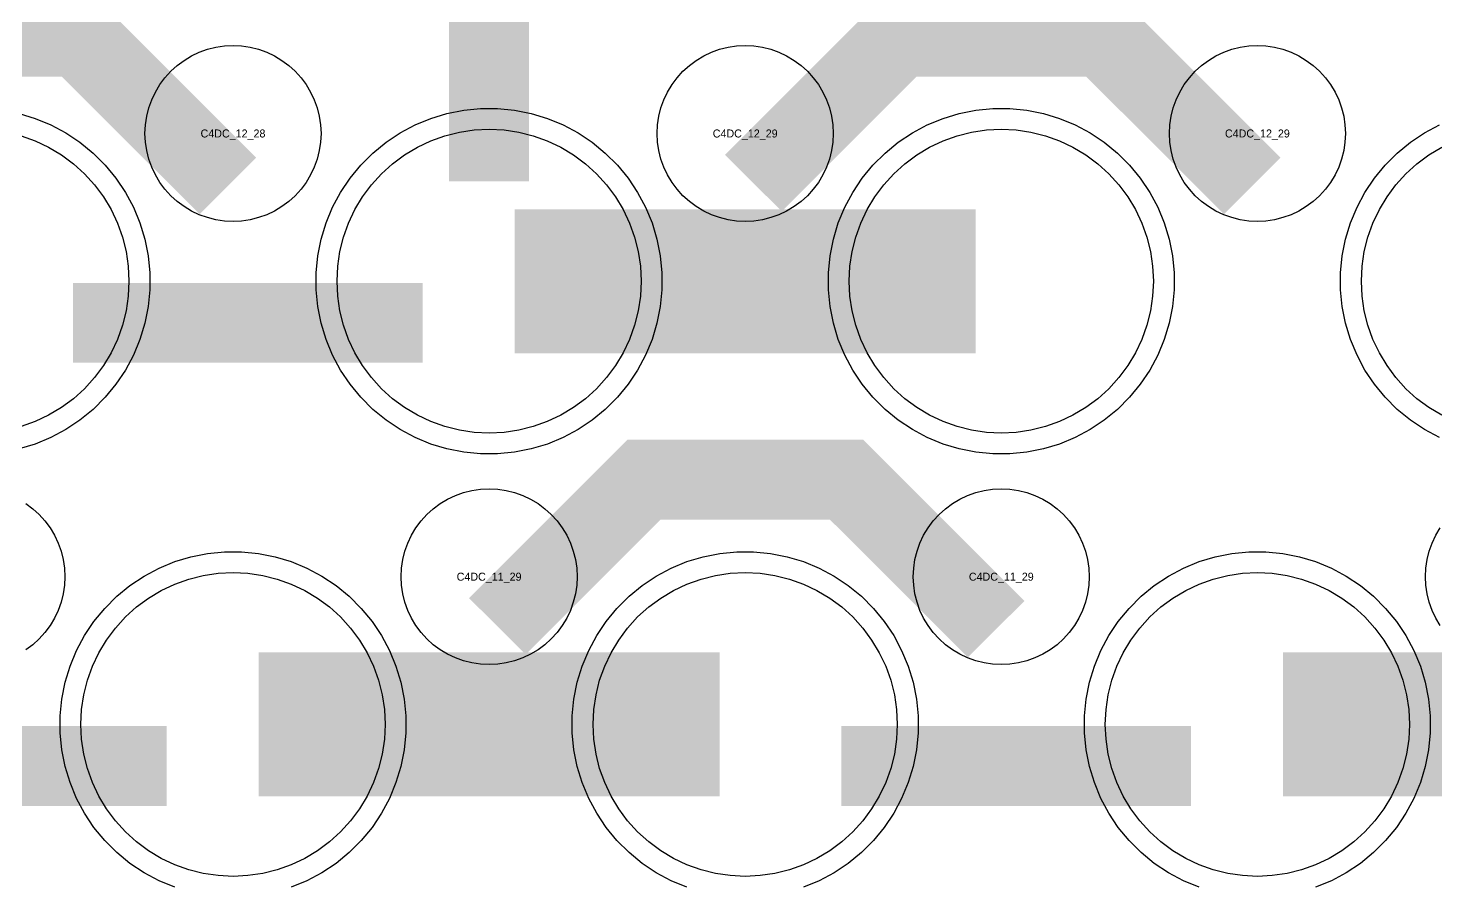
# Model space of a CAD drawing. Extents: x -11880 to 11880, y -14992 to 14992.
# Drawn here: x -2864 to -2424.2, y -13364.6 to -13097.7 of the extents above; entities that cross this region are included whole.
import ezdxf
from ezdxf.enums import TextEntityAlignment as Align

# ---------------------------------------------------------------- set-up
doc = ezdxf.new("R2010")
doc.units = 0
doc.header["$MEASUREMENT"] = 0
for name, color, linetype in [('GDS_775_DT_237', 138, 'CONTINUOUS'), ('RDL1_FS', 34, 'CONTINUOUS'), ('RDL_BS', 160, 'CONTINUOUS')]:
    doc.layers.add(name, color=color, linetype=linetype)

msp = doc.modelspace()

# ---------------------------------------------------------------- linework, layer by layer
at = {"layer": 'RDL1_FS'}
for points in [[(-2720, -13224.304), (-2724.657, -13224.075), (-2729.268, -13223.391), (-2733.791, -13222.259), (-2738.181, -13220.687), (-2742.395, -13218.695), (-2746.395, -13216.297), (-2750.14, -13213.519), (-2753.594, -13210.389), (-2756.724, -13206.935), (-2759.502, -13203.19), (-2761.9, -13199.19), (-2763.892, -13194.976), (-2765.464, -13190.586), (-2766.596, -13186.063), (-2767.28, -13181.452), (-2767.509, -13176.795), (-2767.28, -13172.138), (-2766.596, -13167.527), (-2765.464, -13163.004), (-2763.892, -13158.614), (-2761.9, -13154.4), (-2759.502, -13150.4), (-2756.724, -13146.655), (-2753.594, -13143.201), (-2750.14, -13140.071), (-2746.395, -13137.293), (-2742.395, -13134.895), (-2738.181, -13132.903), (-2733.791, -13131.331), (-2729.268, -13130.199), (-2724.657, -13129.515), (-2720, -13129.286), (-2715.343, -13129.515), (-2710.732, -13130.199), (-2706.209, -13131.331), (-2701.819, -13132.903), (-2697.605, -13134.895), (-2693.605, -13137.293), (-2689.86, -13140.071), (-2686.406, -13143.201), (-2683.276, -13146.655), (-2680.498, -13150.4), (-2678.1, -13154.4), (-2676.108, -13158.614), (-2674.536, -13163.004), (-2673.404, -13167.527), (-2672.72, -13172.138), (-2672.491, -13176.795), (-2672.72, -13181.452), (-2673.404, -13186.063), (-2674.536, -13190.586), (-2676.108, -13194.976), (-2678.1, -13199.19), (-2680.498, -13203.19), (-2683.276, -13206.935), (-2686.406, -13210.389), (-2689.86, -13213.519), (-2693.605, -13216.297), (-2697.605, -13218.695), (-2701.819, -13220.687), (-2706.209, -13222.259), (-2710.732, -13223.391), (-2715.343, -13224.075)], [(-2560, -13224.304), (-2564.657, -13224.075), (-2569.268, -13223.391), (-2573.791, -13222.259), (-2578.181, -13220.687), (-2582.395, -13218.695), (-2586.395, -13216.297), (-2590.14, -13213.519), (-2593.594, -13210.389), (-2596.724, -13206.935), (-2599.502, -13203.19), (-2601.9, -13199.19), (-2603.892, -13194.976), (-2605.464, -13190.586), (-2606.596, -13186.063), (-2607.28, -13181.452), (-2607.509, -13176.795), (-2607.28, -13172.138), (-2606.596, -13167.527), (-2605.464, -13163.004), (-2603.892, -13158.614), (-2601.9, -13154.4), (-2599.502, -13150.4), (-2596.724, -13146.655), (-2593.594, -13143.201), (-2590.14, -13140.071), (-2586.395, -13137.293), (-2582.395, -13134.895), (-2578.181, -13132.903), (-2573.791, -13131.331), (-2569.268, -13130.199), (-2564.657, -13129.515), (-2560, -13129.286), (-2555.343, -13129.515), (-2550.732, -13130.199), (-2546.209, -13131.331), (-2541.819, -13132.903), (-2537.605, -13134.895), (-2533.605, -13137.293), (-2529.86, -13140.071), (-2526.406, -13143.201), (-2523.276, -13146.655), (-2520.498, -13150.4), (-2518.1, -13154.4), (-2516.108, -13158.614), (-2514.536, -13163.004), (-2513.404, -13167.527), (-2512.72, -13172.138), (-2512.491, -13176.795), (-2512.72, -13181.452), (-2513.404, -13186.063), (-2514.536, -13190.586), (-2516.108, -13194.976), (-2518.1, -13199.19), (-2520.498, -13203.19), (-2523.276, -13206.935), (-2526.406, -13210.389), (-2529.86, -13213.519), (-2533.605, -13216.297), (-2537.605, -13218.695), (-2541.819, -13220.687), (-2546.209, -13222.259), (-2550.732, -13223.391), (-2555.343, -13224.075)], [(-2800, -13362.869), (-2804.657, -13362.64), (-2809.268, -13361.956), (-2813.791, -13360.824), (-2818.181, -13359.252), (-2822.395, -13357.26), (-2826.395, -13354.862), (-2830.14, -13352.084), (-2833.594, -13348.954), (-2836.724, -13345.5), (-2839.502, -13341.755), (-2841.9, -13337.755), (-2843.892, -13333.541), (-2845.464, -13329.151), (-2846.596, -13324.628), (-2847.28, -13320.017), (-2847.509, -13315.36), (-2847.28, -13310.703), (-2846.596, -13306.092), (-2845.464, -13301.569), (-2843.892, -13297.179), (-2841.9, -13292.965), (-2839.502, -13288.965), (-2836.724, -13285.22), (-2833.594, -13281.766), (-2830.14, -13278.636), (-2826.395, -13275.858), (-2822.395, -13273.46), (-2818.181, -13271.468), (-2813.791, -13269.896), (-2809.268, -13268.764), (-2804.657, -13268.08), (-2800, -13267.851), (-2795.343, -13268.08), (-2790.732, -13268.764), (-2786.209, -13269.896), (-2781.819, -13271.468), (-2777.605, -13273.46), (-2773.605, -13275.858), (-2769.86, -13278.636), (-2766.406, -13281.766), (-2763.276, -13285.22), (-2760.498, -13288.965), (-2758.1, -13292.965), (-2756.108, -13297.179), (-2754.536, -13301.569), (-2753.404, -13306.092), (-2752.72, -13310.703), (-2752.491, -13315.36), (-2752.72, -13320.017), (-2753.404, -13324.628), (-2754.536, -13329.151), (-2756.108, -13333.541), (-2758.1, -13337.755), (-2760.498, -13341.755), (-2763.276, -13345.5), (-2766.406, -13348.954), (-2769.86, -13352.084), (-2773.605, -13354.862), (-2777.605, -13357.26), (-2781.819, -13359.252), (-2786.209, -13360.824), (-2790.732, -13361.956), (-2795.343, -13362.64)], [(-2640, -13362.869), (-2644.657, -13362.64), (-2649.268, -13361.956), (-2653.791, -13360.824), (-2658.181, -13359.252), (-2662.395, -13357.26), (-2666.395, -13354.862), (-2670.14, -13352.084), (-2673.594, -13348.954), (-2676.724, -13345.5), (-2679.502, -13341.755), (-2681.9, -13337.755), (-2683.892, -13333.541), (-2685.464, -13329.151), (-2686.596, -13324.628), (-2687.28, -13320.017), (-2687.509, -13315.36), (-2687.28, -13310.703), (-2686.596, -13306.092), (-2685.464, -13301.569), (-2683.892, -13297.179), (-2681.9, -13292.965), (-2679.502, -13288.965), (-2676.724, -13285.22), (-2673.594, -13281.766), (-2670.14, -13278.636), (-2666.395, -13275.858), (-2662.395, -13273.46), (-2658.181, -13271.468), (-2653.791, -13269.896), (-2649.268, -13268.764), (-2644.657, -13268.08), (-2640, -13267.851), (-2635.343, -13268.08), (-2630.732, -13268.764), (-2626.209, -13269.896), (-2621.819, -13271.468), (-2617.605, -13273.46), (-2613.605, -13275.858), (-2609.86, -13278.636), (-2606.406, -13281.766), (-2603.276, -13285.22), (-2600.498, -13288.965), (-2598.1, -13292.965), (-2596.108, -13297.179), (-2594.536, -13301.569), (-2593.404, -13306.092), (-2592.72, -13310.703), (-2592.491, -13315.36), (-2592.72, -13320.017), (-2593.404, -13324.628), (-2594.536, -13329.151), (-2596.108, -13333.541), (-2598.1, -13337.755), (-2600.498, -13341.755), (-2603.276, -13345.5), (-2606.406, -13348.954), (-2609.86, -13352.084), (-2613.605, -13354.862), (-2617.605, -13357.26), (-2621.819, -13359.252), (-2626.209, -13360.824), (-2630.732, -13361.956), (-2635.343, -13362.64)], [(-2480, -13362.869), (-2484.657, -13362.64), (-2489.268, -13361.956), (-2493.791, -13360.824), (-2498.181, -13359.252), (-2502.395, -13357.26), (-2506.395, -13354.862), (-2510.14, -13352.084), (-2513.594, -13348.954), (-2516.724, -13345.5), (-2519.502, -13341.755), (-2521.9, -13337.755), (-2523.892, -13333.541), (-2525.464, -13329.151), (-2526.596, -13324.628), (-2527.28, -13320.017), (-2527.509, -13315.36), (-2527.28, -13310.703), (-2526.596, -13306.092), (-2525.464, -13301.569), (-2523.892, -13297.179), (-2521.9, -13292.965), (-2519.502, -13288.965), (-2516.724, -13285.22), (-2513.594, -13281.766), (-2510.14, -13278.636), (-2506.395, -13275.858), (-2502.395, -13273.46), (-2498.181, -13271.468), (-2493.791, -13269.896), (-2489.268, -13268.764), (-2484.657, -13268.08), (-2480, -13267.851), (-2475.343, -13268.08), (-2470.732, -13268.764), (-2466.209, -13269.896), (-2461.819, -13271.468), (-2457.605, -13273.46), (-2453.605, -13275.858), (-2449.86, -13278.636), (-2446.406, -13281.766), (-2443.276, -13285.22), (-2440.498, -13288.965), (-2438.1, -13292.965), (-2436.108, -13297.179), (-2434.536, -13301.569), (-2433.404, -13306.092), (-2432.72, -13310.703), (-2432.491, -13315.36), (-2432.72, -13320.017), (-2433.404, -13324.628), (-2434.536, -13329.151), (-2436.108, -13333.541), (-2438.1, -13337.755), (-2440.498, -13341.755), (-2443.276, -13345.5), (-2446.406, -13348.954), (-2449.86, -13352.084), (-2453.605, -13354.862), (-2457.605, -13357.26), (-2461.819, -13359.252), (-2466.209, -13360.824), (-2470.732, -13361.956), (-2475.343, -13362.64)]]:
    msp.add_lwpolyline(points, close=True, dxfattribs=at)
for points in [[(-2866.209, -13131.331), (-2861.819, -13132.903), (-2857.605, -13134.895), (-2853.605, -13137.293), (-2849.86, -13140.071), (-2846.406, -13143.201), (-2843.276, -13146.655), (-2840.498, -13150.4), (-2838.1, -13154.4), (-2836.108, -13158.614), (-2834.536, -13163.004), (-2833.404, -13167.527), (-2832.72, -13172.138), (-2832.491, -13176.795), (-2832.72, -13181.452), (-2833.404, -13186.063), (-2834.536, -13190.586), (-2836.108, -13194.976), (-2838.1, -13199.19), (-2840.498, -13203.19), (-2843.276, -13206.935), (-2846.406, -13210.389), (-2849.86, -13213.519), (-2853.605, -13216.297), (-2857.605, -13218.695), (-2861.819, -13220.687), (-2866.209, -13222.259)], [(-2422.395, -13218.695), (-2426.395, -13216.297), (-2430.14, -13213.519), (-2433.594, -13210.389), (-2436.724, -13206.935), (-2439.502, -13203.19), (-2441.9, -13199.19), (-2443.892, -13194.976), (-2445.464, -13190.586), (-2446.596, -13186.063), (-2447.28, -13181.452), (-2447.509, -13176.795), (-2447.28, -13172.138), (-2446.596, -13167.527), (-2445.464, -13163.004), (-2443.892, -13158.614), (-2441.9, -13154.4), (-2439.502, -13150.4), (-2436.724, -13146.655), (-2433.594, -13143.201), (-2430.14, -13140.071), (-2426.395, -13137.293), (-2422.395, -13134.895)]]:
    msp.add_lwpolyline(points, dxfattribs=at)
for points in [[(-2711.998, -13176.795, 45, 45, 0), (-2639.998, -13176.795, 45, 45, 0)], [(-2639.998, -13176.795, 45, 45, 0), (-2567.998, -13176.795, 45, 45, 0)], [(-2791.998, -13315.36, 45, 45, 0), (-2719.998, -13315.36, 45, 45, 0)], [(-2719.998, -13315.36, 45, 45, 0), (-2647.998, -13315.36, 45, 45, 0)], [(-2471.998, -13315.36, 45, 45, 0), (-2399.998, -13315.36, 45, 45, 0)]]:
    msp.add_lwpolyline(points, format="xyseb", dxfattribs=at)
at = {"layer": 'RDL_BS'}
for points in [[(-2720, -13145.52, 25, 25, 0), (-2720, -13038.743, 25, 25, 0)], [(-2720, -13069.212, 25, 25, 0), (-2720, -13114.832, 25, 25, 0)], [(-2801.599, -13147.008, 25, 25, 0), (-2848.313, -13100.294, 25, 25, 0), (-2878.071, -13100.294, 25, 25, 0)], [(-2637.438, -13146.109, 25, 25, 0), (-2591.623, -13100.294, 25, 25, 0), (-2558.07, -13100.294, 25, 25, 0)], [(-2481.599, -13147.008, 25, 25, 0), (-2528.313, -13100.294, 25, 25, 0), (-2558.071, -13100.294, 25, 25, 0)], [(-2849.984, -13189.808, 25, 25, 0), (-2740.719, -13189.808, 25, 25, 0)], [(-2717.438, -13284.674, 25, 25, 0), (-2671.623, -13238.859, 25, 25, 0), (-2638.07, -13238.859, 25, 25, 0)], [(-2561.599, -13285.573, 25, 25, 0), (-2608.313, -13238.859, 25, 25, 0), (-2638.071, -13238.859, 25, 25, 0)], [(-2929.984, -13328.373, 25, 25, 0), (-2820.719, -13328.373, 25, 25, 0)], [(-2609.984, -13328.373, 25, 25, 0), (-2500.719, -13328.373, 25, 25, 0)]]:
    msp.add_lwpolyline(points, format="xyseb", dxfattribs=at)
for points in [[(-2800, -13158.101), (-2802.693, -13157.969), (-2805.365, -13157.573), (-2807.984, -13156.916), (-2810.519, -13156.009), (-2812.956, -13154.857), (-2815.28, -13153.464), (-2817.443, -13151.861), (-2819.442, -13150.049), (-2821.254, -13148.05), (-2822.857, -13145.887), (-2824.25, -13143.563), (-2825.402, -13141.126), (-2826.309, -13138.591), (-2826.966, -13135.972), (-2827.362, -13133.3), (-2827.494, -13130.607), (-2827.362, -13127.914), (-2826.966, -13125.242), (-2826.309, -13122.623), (-2825.402, -13120.088), (-2824.25, -13117.651), (-2822.857, -13115.327), (-2821.254, -13113.164), (-2819.442, -13111.165), (-2817.443, -13109.353), (-2815.28, -13107.75), (-2812.956, -13106.357), (-2810.519, -13105.205), (-2807.984, -13104.298), (-2805.365, -13103.641), (-2802.693, -13103.245), (-2800, -13103.113), (-2797.307, -13103.245), (-2794.635, -13103.641), (-2792.016, -13104.298), (-2789.481, -13105.205), (-2787.044, -13106.357), (-2784.72, -13107.75), (-2782.557, -13109.353), (-2780.558, -13111.165), (-2778.746, -13113.164), (-2777.143, -13115.327), (-2775.75, -13117.651), (-2774.598, -13120.088), (-2773.691, -13122.623), (-2773.034, -13125.242), (-2772.638, -13127.914), (-2772.506, -13130.607), (-2772.638, -13133.3), (-2773.034, -13135.972), (-2773.691, -13138.591), (-2774.598, -13141.126), (-2775.75, -13143.563), (-2777.143, -13145.887), (-2778.746, -13148.05), (-2780.558, -13150.049), (-2782.557, -13151.861), (-2784.72, -13153.464), (-2787.044, -13154.857), (-2789.481, -13156.009), (-2792.016, -13156.916), (-2794.635, -13157.573), (-2797.307, -13157.969)], [(-2640, -13158.101), (-2642.693, -13157.969), (-2645.365, -13157.573), (-2647.984, -13156.916), (-2650.519, -13156.009), (-2652.956, -13154.857), (-2655.28, -13153.464), (-2657.443, -13151.861), (-2659.442, -13150.049), (-2661.254, -13148.05), (-2662.857, -13145.887), (-2664.25, -13143.563), (-2665.402, -13141.126), (-2666.309, -13138.591), (-2666.966, -13135.972), (-2667.362, -13133.3), (-2667.494, -13130.607), (-2667.362, -13127.914), (-2666.966, -13125.242), (-2666.309, -13122.623), (-2665.402, -13120.088), (-2664.25, -13117.651), (-2662.857, -13115.327), (-2661.254, -13113.164), (-2659.442, -13111.165), (-2657.443, -13109.353), (-2655.28, -13107.75), (-2652.956, -13106.357), (-2650.519, -13105.205), (-2647.984, -13104.298), (-2645.365, -13103.641), (-2642.693, -13103.245), (-2640, -13103.113), (-2637.307, -13103.245), (-2634.635, -13103.641), (-2632.016, -13104.298), (-2629.481, -13105.205), (-2627.044, -13106.357), (-2624.72, -13107.75), (-2622.557, -13109.353), (-2620.558, -13111.165), (-2618.746, -13113.164), (-2617.143, -13115.327), (-2615.75, -13117.651), (-2614.598, -13120.088), (-2613.691, -13122.623), (-2613.034, -13125.242), (-2612.638, -13127.914), (-2612.506, -13130.607), (-2612.638, -13133.3), (-2613.034, -13135.972), (-2613.691, -13138.591), (-2614.598, -13141.126), (-2615.75, -13143.563), (-2617.143, -13145.887), (-2618.746, -13148.05), (-2620.558, -13150.049), (-2622.557, -13151.861), (-2624.72, -13153.464), (-2627.044, -13154.857), (-2629.481, -13156.009), (-2632.016, -13156.916), (-2634.635, -13157.573), (-2637.307, -13157.969)], [(-2480, -13158.101), (-2482.693, -13157.969), (-2485.365, -13157.573), (-2487.984, -13156.916), (-2490.519, -13156.009), (-2492.956, -13154.857), (-2495.28, -13153.464), (-2497.443, -13151.861), (-2499.442, -13150.049), (-2501.254, -13148.05), (-2502.857, -13145.887), (-2504.25, -13143.563), (-2505.402, -13141.126), (-2506.309, -13138.591), (-2506.966, -13135.972), (-2507.362, -13133.3), (-2507.494, -13130.607), (-2507.362, -13127.914), (-2506.966, -13125.242), (-2506.309, -13122.623), (-2505.402, -13120.088), (-2504.25, -13117.651), (-2502.857, -13115.327), (-2501.254, -13113.164), (-2499.442, -13111.165), (-2497.443, -13109.353), (-2495.28, -13107.75), (-2492.956, -13106.357), (-2490.519, -13105.205), (-2487.984, -13104.298), (-2485.365, -13103.641), (-2482.693, -13103.245), (-2480, -13103.113), (-2477.307, -13103.245), (-2474.635, -13103.641), (-2472.016, -13104.298), (-2469.481, -13105.205), (-2467.044, -13106.357), (-2464.72, -13107.75), (-2462.557, -13109.353), (-2460.558, -13111.165), (-2458.746, -13113.164), (-2457.143, -13115.327), (-2455.75, -13117.651), (-2454.598, -13120.088), (-2453.691, -13122.623), (-2453.034, -13125.242), (-2452.638, -13127.914), (-2452.506, -13130.607), (-2452.638, -13133.3), (-2453.034, -13135.972), (-2453.691, -13138.591), (-2454.598, -13141.126), (-2455.75, -13143.563), (-2457.143, -13145.887), (-2458.746, -13148.05), (-2460.558, -13150.049), (-2462.557, -13151.861), (-2464.72, -13153.464), (-2467.044, -13154.857), (-2469.481, -13156.009), (-2472.016, -13156.916), (-2474.635, -13157.573), (-2477.307, -13157.969)], [(-2722.644, -13230.795), (-2727.938, -13230.278), (-2733.165, -13229.232), (-2738.205, -13227.701), (-2743.115, -13225.67), (-2747.777, -13223.178), (-2752.191, -13220.231), (-2756.292, -13216.869), (-2760.074, -13213.087), (-2763.436, -13208.986), (-2766.383, -13204.572), (-2768.875, -13199.91), (-2770.906, -13195), (-2772.437, -13189.96), (-2773.483, -13184.733), (-2774, -13179.439), (-2774, -13174.151), (-2773.483, -13168.857), (-2772.437, -13163.63), (-2770.906, -13158.59), (-2768.875, -13153.68), (-2766.383, -13149.018), (-2763.436, -13144.604), (-2760.074, -13140.503), (-2756.292, -13136.721), (-2752.191, -13133.359), (-2747.777, -13130.412), (-2743.115, -13127.92), (-2738.205, -13125.889), (-2733.165, -13124.358), (-2727.938, -13123.312), (-2722.644, -13122.795), (-2717.356, -13122.795), (-2712.062, -13123.312), (-2706.835, -13124.358), (-2701.795, -13125.889), (-2696.885, -13127.92), (-2692.223, -13130.412), (-2687.809, -13133.359), (-2683.708, -13136.721), (-2679.926, -13140.503), (-2676.564, -13144.604), (-2673.617, -13149.018), (-2671.125, -13153.68), (-2669.094, -13158.59), (-2667.563, -13163.63), (-2666.517, -13168.857), (-2666, -13174.151), (-2666, -13179.439), (-2666.517, -13184.733), (-2667.563, -13189.96), (-2669.094, -13195), (-2671.125, -13199.91), (-2673.617, -13204.572), (-2676.564, -13208.986), (-2679.926, -13213.087), (-2683.708, -13216.869), (-2687.809, -13220.231), (-2692.223, -13223.178), (-2696.885, -13225.67), (-2701.795, -13227.701), (-2706.835, -13229.232), (-2712.062, -13230.278), (-2717.356, -13230.795)], [(-2562.644, -13230.795), (-2567.938, -13230.278), (-2573.165, -13229.232), (-2578.205, -13227.701), (-2583.115, -13225.67), (-2587.777, -13223.178), (-2592.191, -13220.231), (-2596.292, -13216.869), (-2600.074, -13213.087), (-2603.436, -13208.986), (-2606.383, -13204.572), (-2608.875, -13199.91), (-2610.906, -13195), (-2612.437, -13189.96), (-2613.483, -13184.733), (-2614, -13179.439), (-2614, -13174.151), (-2613.483, -13168.857), (-2612.437, -13163.63), (-2610.906, -13158.59), (-2608.875, -13153.68), (-2606.383, -13149.018), (-2603.436, -13144.604), (-2600.074, -13140.503), (-2596.292, -13136.721), (-2592.191, -13133.359), (-2587.777, -13130.412), (-2583.115, -13127.92), (-2578.205, -13125.889), (-2573.165, -13124.358), (-2567.938, -13123.312), (-2562.644, -13122.795), (-2557.356, -13122.795), (-2552.062, -13123.312), (-2546.835, -13124.358), (-2541.795, -13125.889), (-2536.885, -13127.92), (-2532.223, -13130.412), (-2527.809, -13133.359), (-2523.708, -13136.721), (-2519.926, -13140.503), (-2516.564, -13144.604), (-2513.617, -13149.018), (-2511.125, -13153.68), (-2509.094, -13158.59), (-2507.563, -13163.63), (-2506.517, -13168.857), (-2506, -13174.151), (-2506, -13179.439), (-2506.517, -13184.733), (-2507.563, -13189.96), (-2509.094, -13195), (-2511.125, -13199.91), (-2513.617, -13204.572), (-2516.564, -13208.986), (-2519.926, -13213.087), (-2523.708, -13216.869), (-2527.809, -13220.231), (-2532.223, -13223.178), (-2536.885, -13225.67), (-2541.795, -13227.701), (-2546.835, -13229.232), (-2552.062, -13230.278), (-2557.356, -13230.795)], [(-2720, -13296.666), (-2722.693, -13296.534), (-2725.365, -13296.138), (-2727.984, -13295.481), (-2730.519, -13294.574), (-2732.956, -13293.422), (-2735.28, -13292.029), (-2737.443, -13290.426), (-2739.442, -13288.614), (-2741.254, -13286.615), (-2742.857, -13284.452), (-2744.25, -13282.128), (-2745.402, -13279.691), (-2746.309, -13277.156), (-2746.966, -13274.537), (-2747.362, -13271.865), (-2747.494, -13269.172), (-2747.362, -13266.479), (-2746.966, -13263.807), (-2746.309, -13261.188), (-2745.402, -13258.653), (-2744.25, -13256.216), (-2742.857, -13253.892), (-2741.254, -13251.729), (-2739.442, -13249.73), (-2737.443, -13247.918), (-2735.28, -13246.315), (-2732.956, -13244.922), (-2730.519, -13243.77), (-2727.984, -13242.863), (-2725.365, -13242.206), (-2722.693, -13241.81), (-2720, -13241.678), (-2717.307, -13241.81), (-2714.635, -13242.206), (-2712.016, -13242.863), (-2709.481, -13243.77), (-2707.044, -13244.922), (-2704.72, -13246.315), (-2702.557, -13247.918), (-2700.558, -13249.73), (-2698.746, -13251.729), (-2697.143, -13253.892), (-2695.75, -13256.216), (-2694.598, -13258.653), (-2693.691, -13261.188), (-2693.034, -13263.807), (-2692.638, -13266.479), (-2692.506, -13269.172), (-2692.638, -13271.865), (-2693.034, -13274.537), (-2693.691, -13277.156), (-2694.598, -13279.691), (-2695.75, -13282.128), (-2697.143, -13284.452), (-2698.746, -13286.615), (-2700.558, -13288.614), (-2702.557, -13290.426), (-2704.72, -13292.029), (-2707.044, -13293.422), (-2709.481, -13294.574), (-2712.016, -13295.481), (-2714.635, -13296.138), (-2717.307, -13296.534)], [(-2560, -13296.666), (-2562.693, -13296.534), (-2565.365, -13296.138), (-2567.984, -13295.481), (-2570.519, -13294.574), (-2572.956, -13293.422), (-2575.28, -13292.029), (-2577.443, -13290.426), (-2579.442, -13288.614), (-2581.254, -13286.615), (-2582.857, -13284.452), (-2584.25, -13282.128), (-2585.402, -13279.691), (-2586.309, -13277.156), (-2586.966, -13274.537), (-2587.362, -13271.865), (-2587.494, -13269.172), (-2587.362, -13266.479), (-2586.966, -13263.807), (-2586.309, -13261.188), (-2585.402, -13258.653), (-2584.25, -13256.216), (-2582.857, -13253.892), (-2581.254, -13251.729), (-2579.442, -13249.73), (-2577.443, -13247.918), (-2575.28, -13246.315), (-2572.956, -13244.922), (-2570.519, -13243.77), (-2567.984, -13242.863), (-2565.365, -13242.206), (-2562.693, -13241.81), (-2560, -13241.678), (-2557.307, -13241.81), (-2554.635, -13242.206), (-2552.016, -13242.863), (-2549.481, -13243.77), (-2547.044, -13244.922), (-2544.72, -13246.315), (-2542.557, -13247.918), (-2540.558, -13249.73), (-2538.746, -13251.729), (-2537.143, -13253.892), (-2535.75, -13256.216), (-2534.598, -13258.653), (-2533.691, -13261.188), (-2533.034, -13263.807), (-2532.638, -13266.479), (-2532.506, -13269.172), (-2532.638, -13271.865), (-2533.034, -13274.537), (-2533.691, -13277.156), (-2534.598, -13279.691), (-2535.75, -13282.128), (-2537.143, -13284.452), (-2538.746, -13286.615), (-2540.558, -13288.614), (-2542.557, -13290.426), (-2544.72, -13292.029), (-2547.044, -13293.422), (-2549.481, -13294.574), (-2552.016, -13295.481), (-2554.635, -13296.138), (-2557.307, -13296.534)]]:
    msp.add_lwpolyline(points, close=True, dxfattribs=at)
for points in [[(-2866.835, -13124.358), (-2861.795, -13125.889), (-2856.885, -13127.92), (-2852.223, -13130.412), (-2847.809, -13133.359), (-2843.708, -13136.721), (-2839.926, -13140.503), (-2836.564, -13144.604), (-2833.617, -13149.018), (-2831.125, -13153.68), (-2829.094, -13158.59), (-2827.563, -13163.63), (-2826.517, -13168.857), (-2826, -13174.151), (-2826, -13179.439), (-2826.517, -13184.733), (-2827.563, -13189.96), (-2829.094, -13195), (-2831.125, -13199.91), (-2833.617, -13204.572), (-2836.564, -13208.986), (-2839.926, -13213.087), (-2843.708, -13216.869), (-2847.809, -13220.231), (-2852.223, -13223.178), (-2856.885, -13225.67), (-2861.795, -13227.701), (-2866.835, -13229.232)], [(-2423.115, -13225.67), (-2427.777, -13223.178), (-2432.191, -13220.231), (-2436.292, -13216.869), (-2440.074, -13213.087), (-2443.436, -13208.986), (-2446.383, -13204.572), (-2448.875, -13199.91), (-2450.906, -13195), (-2452.437, -13189.96), (-2453.483, -13184.733), (-2454, -13179.439), (-2454, -13174.151), (-2453.483, -13168.857), (-2452.437, -13163.63), (-2450.906, -13158.59), (-2448.875, -13153.68), (-2446.383, -13149.018), (-2443.436, -13144.604), (-2440.074, -13140.503), (-2436.292, -13136.721), (-2432.191, -13133.359), (-2427.777, -13130.412), (-2423.115, -13127.92)], [(-2864.72, -13246.315), (-2862.557, -13247.918), (-2860.558, -13249.73), (-2858.746, -13251.729), (-2857.143, -13253.892), (-2855.75, -13256.216), (-2854.598, -13258.653), (-2853.691, -13261.188), (-2853.034, -13263.807), (-2852.638, -13266.479), (-2852.506, -13269.172), (-2852.638, -13271.865), (-2853.034, -13274.537), (-2853.691, -13277.156), (-2854.598, -13279.691), (-2855.75, -13282.128), (-2857.143, -13284.452), (-2858.746, -13286.615), (-2860.558, -13288.614), (-2862.557, -13290.426), (-2864.72, -13292.029)], [(-2422.857, -13284.452), (-2424.25, -13282.128), (-2425.402, -13279.691), (-2426.309, -13277.156), (-2426.966, -13274.537), (-2427.362, -13271.865), (-2427.494, -13269.172), (-2427.362, -13266.479), (-2426.966, -13263.807), (-2426.309, -13261.188), (-2425.402, -13258.653), (-2424.25, -13256.216), (-2422.857, -13253.892)], [(-2818.205, -13366.266), (-2823.115, -13364.235), (-2827.777, -13361.743), (-2832.191, -13358.796), (-2836.292, -13355.434), (-2840.074, -13351.652), (-2843.436, -13347.551), (-2846.383, -13343.137), (-2848.875, -13338.475), (-2850.906, -13333.565), (-2852.437, -13328.525), (-2853.483, -13323.298), (-2854, -13318.004), (-2854, -13312.716), (-2853.483, -13307.422), (-2852.437, -13302.195), (-2850.906, -13297.155), (-2848.875, -13292.245), (-2846.383, -13287.583), (-2843.436, -13283.169), (-2840.074, -13279.068), (-2836.292, -13275.286), (-2832.191, -13271.924), (-2827.777, -13268.977), (-2823.115, -13266.485), (-2818.205, -13264.454), (-2813.165, -13262.923), (-2807.938, -13261.877), (-2802.644, -13261.36), (-2797.356, -13261.36), (-2792.062, -13261.877), (-2786.835, -13262.923), (-2781.795, -13264.454), (-2776.885, -13266.485), (-2772.223, -13268.977), (-2767.809, -13271.924), (-2763.708, -13275.286), (-2759.926, -13279.068), (-2756.564, -13283.169), (-2753.617, -13287.583), (-2751.125, -13292.245), (-2749.094, -13297.155), (-2747.563, -13302.195), (-2746.517, -13307.422), (-2746, -13312.716), (-2746, -13318.004), (-2746.517, -13323.298), (-2747.563, -13328.525), (-2749.094, -13333.565), (-2751.125, -13338.475), (-2753.617, -13343.137), (-2756.564, -13347.551), (-2759.926, -13351.652), (-2763.708, -13355.434), (-2767.809, -13358.796), (-2772.223, -13361.743), (-2776.885, -13364.235), (-2781.795, -13366.266)], [(-2658.205, -13366.266), (-2663.115, -13364.235), (-2667.777, -13361.743), (-2672.191, -13358.796), (-2676.292, -13355.434), (-2680.074, -13351.652), (-2683.436, -13347.551), (-2686.383, -13343.137), (-2688.875, -13338.475), (-2690.906, -13333.565), (-2692.437, -13328.525), (-2693.483, -13323.298), (-2694, -13318.004), (-2694, -13312.716), (-2693.483, -13307.422), (-2692.437, -13302.195), (-2690.906, -13297.155), (-2688.875, -13292.245), (-2686.383, -13287.583), (-2683.436, -13283.169), (-2680.074, -13279.068), (-2676.292, -13275.286), (-2672.191, -13271.924), (-2667.777, -13268.977), (-2663.115, -13266.485), (-2658.205, -13264.454), (-2653.165, -13262.923), (-2647.938, -13261.877), (-2642.644, -13261.36), (-2637.356, -13261.36), (-2632.062, -13261.877), (-2626.835, -13262.923), (-2621.795, -13264.454), (-2616.885, -13266.485), (-2612.223, -13268.977), (-2607.809, -13271.924), (-2603.708, -13275.286), (-2599.926, -13279.068), (-2596.564, -13283.169), (-2593.617, -13287.583), (-2591.125, -13292.245), (-2589.094, -13297.155), (-2587.563, -13302.195), (-2586.517, -13307.422), (-2586, -13312.716), (-2586, -13318.004), (-2586.517, -13323.298), (-2587.563, -13328.525), (-2589.094, -13333.565), (-2591.125, -13338.475), (-2593.617, -13343.137), (-2596.564, -13347.551), (-2599.926, -13351.652), (-2603.708, -13355.434), (-2607.809, -13358.796), (-2612.223, -13361.743), (-2616.885, -13364.235), (-2621.795, -13366.266)], [(-2498.205, -13366.266), (-2503.115, -13364.235), (-2507.777, -13361.743), (-2512.191, -13358.796), (-2516.292, -13355.434), (-2520.074, -13351.652), (-2523.436, -13347.551), (-2526.383, -13343.137), (-2528.875, -13338.475), (-2530.906, -13333.565), (-2532.437, -13328.525), (-2533.483, -13323.298), (-2534, -13318.004), (-2534, -13312.716), (-2533.483, -13307.422), (-2532.437, -13302.195), (-2530.906, -13297.155), (-2528.875, -13292.245), (-2526.383, -13287.583), (-2523.436, -13283.169), (-2520.074, -13279.068), (-2516.292, -13275.286), (-2512.191, -13271.924), (-2507.777, -13268.977), (-2503.115, -13266.485), (-2498.205, -13264.454), (-2493.165, -13262.923), (-2487.938, -13261.877), (-2482.644, -13261.36), (-2477.356, -13261.36), (-2472.062, -13261.877), (-2466.835, -13262.923), (-2461.795, -13264.454), (-2456.885, -13266.485), (-2452.223, -13268.977), (-2447.809, -13271.924), (-2443.708, -13275.286), (-2439.926, -13279.068), (-2436.564, -13283.169), (-2433.617, -13287.583), (-2431.125, -13292.245), (-2429.094, -13297.155), (-2427.563, -13302.195), (-2426.517, -13307.422), (-2426, -13312.716), (-2426, -13318.004), (-2426.517, -13323.298), (-2427.563, -13328.525), (-2429.094, -13333.565), (-2431.125, -13338.475), (-2433.617, -13343.137), (-2436.564, -13347.551), (-2439.926, -13351.652), (-2443.708, -13355.434), (-2447.809, -13358.796), (-2452.223, -13361.743), (-2456.885, -13364.235), (-2461.795, -13366.266)]]:
    msp.add_lwpolyline(points, dxfattribs=at)

# ---------------------------------------------------------------- texts
at = {"layer": 'GDS_775_DT_237'}
for s, p in [('C4DC_12_28', (-2800, -13130.607)), ('C4DC_12_28', (-2800, -13130.607)), ('C4DC_12_29', (-2640, -13130.607)), ('C4DC_12_29', (-2640, -13130.607)), ('C4DC_12_29', (-2480, -13130.607)), ('C4DC_12_29', (-2480, -13130.607)), ('C4DC_11_29', (-2720, -13269.172)), ('C4DC_11_29', (-2720, -13269.172)), ('C4DC_11_29', (-2560, -13269.172)), ('C4DC_11_29', (-2560, -13269.172))]:
    msp.add_text(s, height=2.5, dxfattribs=at).set_placement(p, align=Align.MIDDLE_CENTER)

doc.saveas('drawing.dxf')
